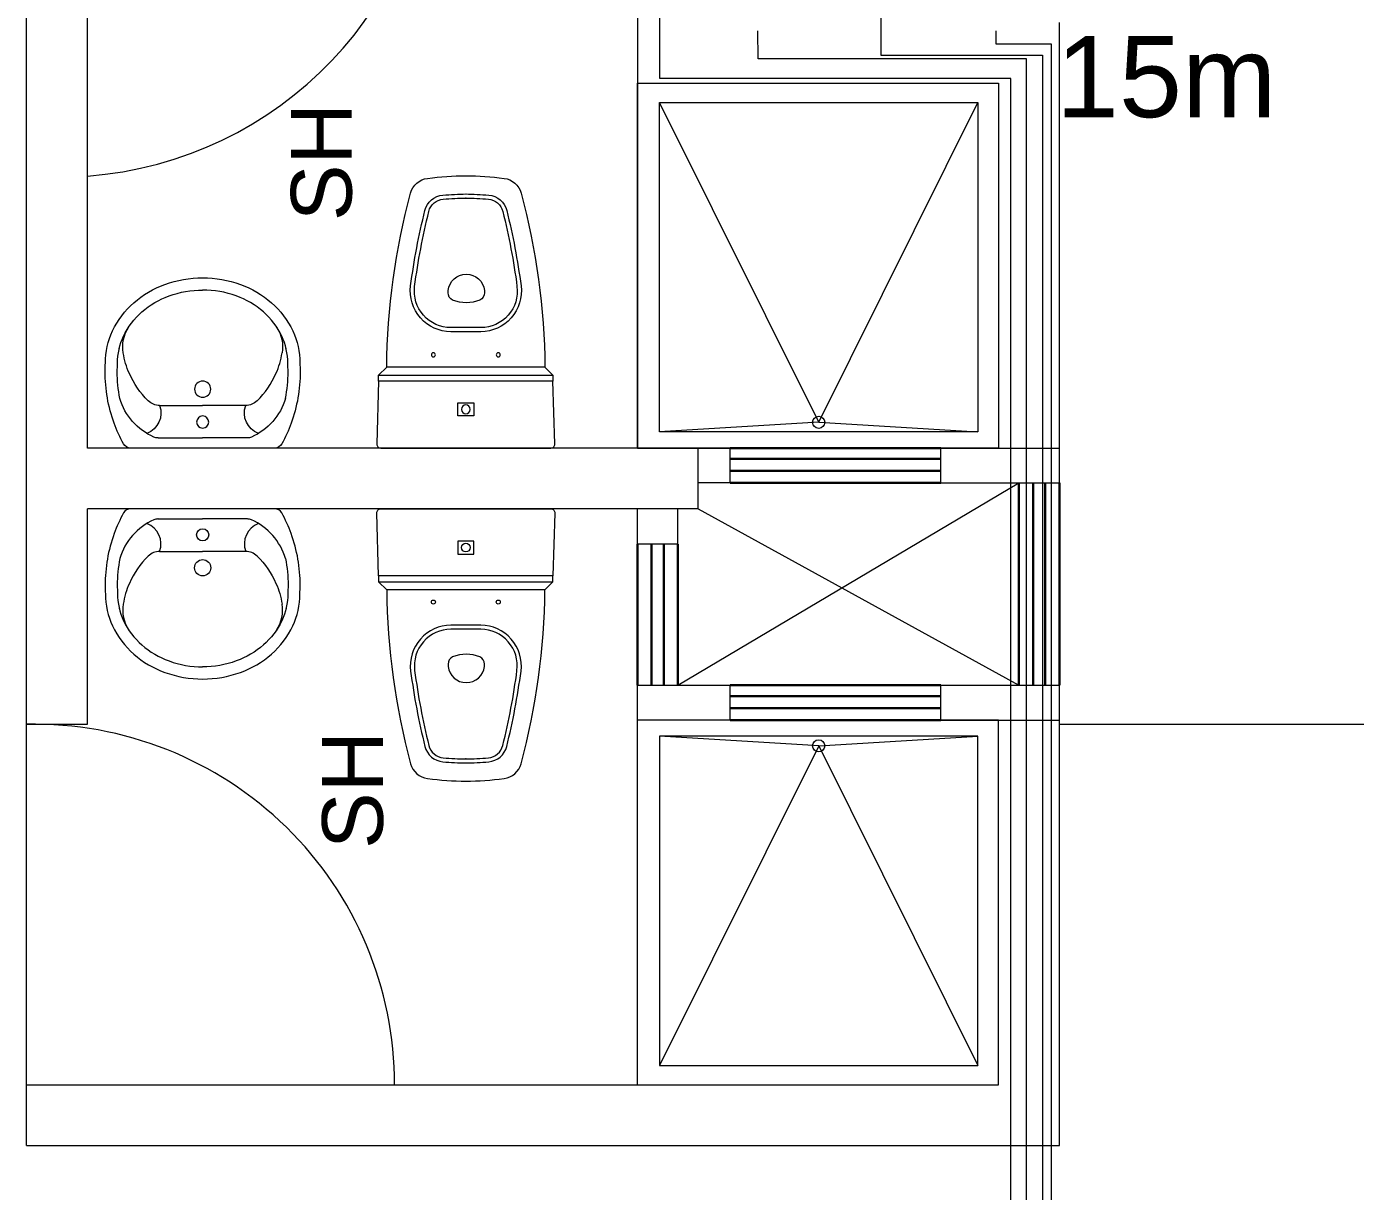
# Model space of a CAD drawing. Header units: metres. Extents: x -2 to 3328848, y -2 to 2725060.
# Drawn here: x 1662868.05 to 1662900.82, y 1364441.74 to 1364470.48 of the extents above; entities that cross this region are included whole.
import ezdxf

# ---------------------------------------------------------------- set-up
doc = ezdxf.new("R2010")
doc.units = ezdxf.units.M
doc.layers.get('0').update_dxf_attribs({"color": 253, "lineweight": 0})
for name, color, linetype, lineweight in [('ICT_TOMAS', 1, 'Continuous', 0), ('muebles', 253, 'Continuous', 0), ('PUERTAS', 253, 'Continuous', 0), ('ventanas', 253, 'Continuous', 30)]:
    doc.layers.add(name, color=color, linetype=linetype, lineweight=lineweight)
doc.styles.add('COTA', font='arial.ttf', dxfattribs={"height": 1})
doc.styles.get("Standard").update_dxf_attribs({"font": 'arial.ttf'})

# ---------------------------------------------------------------- blocks, each defined once
blk = doc.blocks.new('SAPLS510')
for p, q in [((-0.1098, -0.025), (0, -0.025)), ((0.1098, -0.025), (0, -0.025)), ((-0.1061, -0.105), (0, -0.105)), ((0.1061, -0.105), (0, -0.105))]:
    blk.add_line(p, q)
blk.add_lwpolyline([(0.1775, 0), (-0.1775, 0, 0.27095), (-0.1949, -0.0102, 0.041198), (-0.2183, -0.0611, 0.087147), (-0.2406, -0.1885, 0.014423), (-0.24, -0.21, 0.110985), (-0.2223, -0.2889, 0.102819), (-0.1697, -0.3585, 0.093047), (-0.0933, -0.4036, 0.087147), (0, -0.42, 0.087147), (0.0933, -0.4036, 0.093047), (0.1697, -0.3585, 0.102819), (0.2223, -0.2889, 0.110985), (0.24, -0.21, -0.014423), (0.2406, -0.1885, 0.087147), (0.2183, -0.0611, 0.041198), (0.1949, -0.0102, 0.27095), (0.1775, 0)], format="xyb", close=True)
for points in [[(-0.2043, -0.1227, 0.048163), (-0.2106, -0.1885, 0.015067), (-0.21, -0.2092, 0.042482)], [(-0.1343, -0.1166, 0.092164), (-0.1808, -0.1839, 0.064814), (-0.196, -0.2348, 0.10564)], [(0.1343, -0.1166, -0.092164), (0.1808, -0.1839, -0.064814), (0.196, -0.2348, -0.10564)], [(0.2043, -0.1227, -0.048163), (0.2106, -0.1885, -0.015067), (0.21, -0.2092, -0.042482)], [(-0.21, -0.2092, 0.11237), (-0.1951, -0.2761, 0.102819), (-0.15, -0.3359, 0.093047), (-0.083, -0.3754, 0.087147), (0, -0.39, 0.087147)], [(0.21, -0.2092, -0.11237), (0.1951, -0.2761, -0.102819), (0.15, -0.3359, -0.093047), (0.083, -0.3754, -0.087147), (0, -0.39, -0.087147)], [(-0.2058, -0.2457, 0.000644), (-0.2057, -0.2465, 0.042482)], [(0.2058, -0.2457, -0.000644), (0.2057, -0.2465, -0.042482)]]:
    blk.add_lwpolyline(points, format="xyb")
for centre, radius in [((0, -0.0642), 0.015), ((0, -0.1453), 0.02)]:
    blk.add_circle(centre, radius)
for centre, radius, start, end in [((-0.0597, -0.1651), 0.1507, 113.6597, 163.6496), ((-0.1101, -0.05), 0.025, 89.7116, 113.6597), ((-0.1098, -0.115), 0.09, 90, 90.4907), ((0.1098, -0.115), 0.09, 89.5093, 90), ((0.1101, -0.05), 0.025, 66.3403, 90.2884), ((0.0597, -0.1651), 0.1507, 16.3504, 66.3403), ((-0.1571, -0.0866), 0.0542, 340.1112, 68.7227), ((0.1571, -0.0866), 0.0542, 111.2773, 199.8888), ((-0.1061, -0.145), 0.04, 90, 134.8157), ((0.1061, -0.145), 0.04, 45.1843, 90), ((-0.1072, -0.2493), 0.09, 170.7122, 213.5016), ((0.1072, -0.2493), 0.09, 326.4984, 9.2878)]:
    blk.add_arc(centre, radius, start, end)
blk = doc.blocks.new('ISS-I-19')
for points in [[(-0.2097, 0), (0.2097, 0, -0.423114), (0.2197, -0.0103), (0.215, -0.165), (-0.215, -0.165), (-0.2197, -0.0103, -0.423114)], [(-0.195, -0.2, 0.063391), (-0.1364, -0.6288, 0.305778), (-0.0942, -0.6655, 0.026376), (0, -0.672, 0.026376), (0.0942, -0.6655, 0.305778), (0.1364, -0.6288, 0.063391), (0.195, -0.2)], [(0.0348, -0.3652, 0.191623), (-0.0325, -0.3652, 0.289538), (-0.0439, -0.3833), (-0.0439, -0.3888, 0.888012), (0.0462, -0.3888), (0.0462, -0.3833, 0.289538)]]:
    blk.add_lwpolyline(points, format="xyb", close=True)
blk.add_lwpolyline([(0.0198, -0.1114), (0.0198, -0.0795), (-0.0198, -0.0795), (-0.0198, -0.1114)], close=True)
for points in [[(-0.215, -0.165), (-0.215, -0.18), (0.215, -0.18), (0.215, -0.165)], [(-0.215, -0.18), (-0.195, -0.2)], [(0.215, -0.18), (0.195, -0.2)]]:
    blk.add_lwpolyline(points)
for points in [[(-0.0007, -0.627, 0.016864), (0.0566, -0.6241, 0.321456), (0.1009, -0.5863, 0.028421), (0.1361, -0.4001, 0.452707), (0.0369, -0.2871), (-0.0369, -0.2871, 0.452707), (-0.1361, -0.4001, 0.028421), (-0.1009, -0.5863, 0.321456), (-0.0566, -0.6241, 0.016864), (0.0007, -0.627)], [(-0.0009, -0.617, 0.016864), (0.0557, -0.6142, 0.321456), (0.0912, -0.5839, 0.028421), (0.1262, -0.3988, 0.452707), (0.0369, -0.2971), (-0.0369, -0.2971, 0.452707), (-0.1262, -0.3988, 0.028421), (-0.0912, -0.5839, 0.321456), (-0.0557, -0.6142, 0.016864), (0.0009, -0.617, -0.000262), (0, -0.617, -0.000262), (-0.0009, -0.617, 0.000262), (0, -0.617, 0.000262), (0.0009, -0.617, -0.000262), (0, -0.617, -0.000262), (-0.0009, -0.617, 0.000262), (0, -0.617, 0.000262), (0.0009, -0.617)]]:
    blk.add_lwpolyline(points, format="xyb")
for centre, radius in [((0, -0.0955), 0.0109), ((-0.08, -0.23), 0.005), ((0.08, -0.23), 0.005)]:
    blk.add_circle(centre, radius)

msp = doc.modelspace()

# ---------------------------------------------------------------- linework, layer by layer
at = {"ltscale": 0.02}
for p, q in [((1662868.046, 1364442.866), (1662868.046, 1364498.65)), ((1662869.546, 1364460.078), (1662869.546, 1364498.65)), ((1662883.112, 1364474.29), (1662883.112, 1364460.078)), ((1662893.522, 1364442.866), (1662893.522, 1364470.581)), ((1662883.112, 1364460.078), (1662883.112, 1364469.078)), ((1662883.112, 1364469.078), (1662892.022, 1364469.078)), ((1662892.022, 1364469.078), (1662892.022, 1364460.078)), ((1662892.022, 1364460.078), (1662869.546, 1364460.078)), ((1662883.112, 1364460.078), (1662892.022, 1364460.078)), ((1662884.612, 1364458.578), (1662884.612, 1364460.078)), ((1662885.403, 1364459.22), (1662885.403, 1364460.078)), ((1662890.596, 1364459.22), (1662890.596, 1364460.078)), ((1662892.022, 1364460.078), (1662893.522, 1364460.078)), ((1662884.112, 1364454.224), (1662892.522, 1364459.22)), ((1662885.403, 1364459.22), (1662884.612, 1364459.22)), ((1662890.596, 1364459.22), (1662893.522, 1364459.22)), ((1662869.546, 1364453.264), (1662869.546, 1364458.578)), ((1662883.112, 1364458.578), (1662869.546, 1364458.578)), ((1662883.112, 1364444.366), (1662883.112, 1364458.578)), ((1662884.612, 1364458.578), (1662883.112, 1364458.578)), ((1662884.112, 1364457.707), (1662884.112, 1364458.578)), ((1662884.612, 1364458.578), (1662892.522, 1364454.224)), ((1662884.112, 1364457.707), (1662883.112, 1364457.707)), ((1662883.112, 1364454.224), (1662893.522, 1364454.224)), ((1662885.403, 1364453.366), (1662885.403, 1364454.224)), ((1662890.596, 1364453.366), (1662890.596, 1364454.224)), ((1662892.022, 1364453.366), (1662883.112, 1364453.366)), ((1662885.403, 1364453.366), (1662892.022, 1364453.366)), ((1662892.022, 1364444.366), (1662892.022, 1364453.366)), ((1662892.022, 1364444.366), (1662892.022, 1364453.366)), ((1662892.022, 1364453.366), (1662893.522, 1364453.366)), ((1662868.046, 1364453.264), (1662869.546, 1364453.264)), ((1662893.522, 1364453.264), (1662912.598, 1364453.264)), ((1662868.046, 1364444.366), (1662892.022, 1364444.366)), ((1662868.046, 1364442.866), (1662893.522, 1364442.866))]:
    msp.add_line(p, q, dxfattribs=at)
at = {"layer": 'ICT_TOMAS'}
for points in [[(1662932.465, 1364401.213), (1662932.465, 1364439.425), (1662892.323, 1364439.425), (1662892.323, 1364469.193), (1662883.662, 1364469.193), (1662883.662, 1364499.354), (1662889.145, 1364499.354), (1662889.145, 1364498.169)], [(1662889.118, 1364476.247), (1662889.118, 1364469.772), (1662893.107, 1364469.772), (1662893.107, 1364440.837), (1662934.111, 1364440.837), (1662934.111, 1364401.194)], [(1662933.465, 1364401.213), (1662933.465, 1364440.377), (1662892.708, 1364440.377), (1662892.708, 1364469.678), (1662886.09, 1364469.678), (1662886.081, 1364470.376)], [(1662934.465, 1364401.213), (1662934.465, 1364441.197), (1662893.326, 1364441.197), (1662893.326, 1364470.045), (1662891.964, 1364470.045), (1662891.964, 1364470.371)]]:
    msp.add_lwpolyline(points, dxfattribs=at)
at = {"layer": 'muebles', "ltscale": 0.02}
for p, q in [((1662887.583, 1364460.713), (1662883.659, 1364468.601)), ((1662887.583, 1364460.713), (1662891.508, 1364468.601)), ((1662887.583, 1364460.713), (1662883.659, 1364460.477)), ((1662887.583, 1364460.713), (1662891.508, 1364460.477)), ((1662887.583, 1364452.731), (1662883.659, 1364452.967)), ((1662887.583, 1364452.731), (1662891.508, 1364452.967)), ((1662887.583, 1364452.731), (1662883.659, 1364444.844)), ((1662887.583, 1364452.731), (1662891.508, 1364444.844))]:
    msp.add_line(p, q, dxfattribs=at)
for points in [[(1662883.659, 1364460.477), (1662883.659, 1364468.601), (1662891.508, 1364468.601), (1662891.508, 1364460.477)], [(1662883.659, 1364452.967), (1662883.659, 1364444.844), (1662891.508, 1364444.844), (1662891.508, 1364452.967)]]:
    msp.add_lwpolyline(points, close=True, dxfattribs=at)
for centre in [(1662887.583, 1364460.713), (1662887.583, 1364452.731)]:
    msp.add_circle(centre, 0.15, dxfattribs=at)
at = {"layer": 'PUERTAS'}
for centre, radius, start, end in [((1662868.852, 1364476.06), 9.296, 274.2798, 358.3354), ((1662868.224, 1364444.365), 8.9, 0.0081, 91.1485)]:
    msp.add_arc(centre, radius, start, end, dxfattribs=at)
at = {"layer": 'ventanas'}
for p, q in [((1662890.596, 1364460.078), (1662885.403, 1364460.078)), ((1662890.596, 1364459.814), (1662885.403, 1364459.814)), ((1662890.596, 1364459.514), (1662885.403, 1364459.514)), ((1662890.596, 1364459.22), (1662885.403, 1364459.22)), ((1662892.522, 1364459.22), (1662892.522, 1364454.224)), ((1662892.872, 1364459.22), (1662892.872, 1364454.224)), ((1662893.172, 1364459.22), (1662893.172, 1364454.224)), ((1662893.522, 1364459.22), (1662893.522, 1364454.224)), ((1662883.112, 1364457.707), (1662883.112, 1364454.224)), ((1662883.461, 1364457.707), (1662883.461, 1364454.224)), ((1662883.761, 1364457.707), (1662883.761, 1364454.224)), ((1662884.112, 1364457.707), (1662884.112, 1364454.224)), ((1662890.596, 1364454.224), (1662885.403, 1364454.224)), ((1662890.596, 1364453.96), (1662885.403, 1364453.96)), ((1662890.596, 1364453.66), (1662885.403, 1364453.66)), ((1662890.596, 1364453.366), (1662885.403, 1364453.366))]:
    msp.add_line(p, q, dxfattribs=at)

# ---------------------------------------------------------------- block references
at = {"layer": 'muebles', "xscale": -10, "yscale": 10, "zscale": 10, "rotation": 180}
for name, p in [('ISS-I-19', (1662878.88, 1364460.078)), ('SAPLS510', (1662872.389, 1364460.078))]:
    msp.add_blockref(name, p, dxfattribs=at)
at = {"layer": 'muebles', "xscale": 10, "yscale": 10, "zscale": 10}
for name, p in [('SAPLS510', (1662872.389, 1364458.578)), ('ISS-I-19', (1662878.88, 1364458.578))]:
    msp.add_blockref(name, p, dxfattribs=at)

# ---------------------------------------------------------------- texts
at = {"linetype": 'Continuous', "char_height": 1.5, "attachment_point": 1, "rotation": 90}
for insert in [(1662874.566, 1364465.677), (1662875.335, 1364450.185)]:
    msp.add_mtext_dynamic_manual_height_columns('SH', width=45.32036, gutter_width=125, heights=[0], dxfattribs=dict(at, insert=insert))
at = {"layer": 'ICT_TOMAS', "ltscale": 0.015, "insert": (1662894.249, 1364468.214), "char_height": 2, "attachment_point": 7, "style": 'COTA'}
msp.add_mtext_dynamic_manual_height_columns('\\pxqc;15m', width=3.81057, gutter_width=4, heights=[1.343], dxfattribs=at)

doc.saveas('drawing.dxf')
